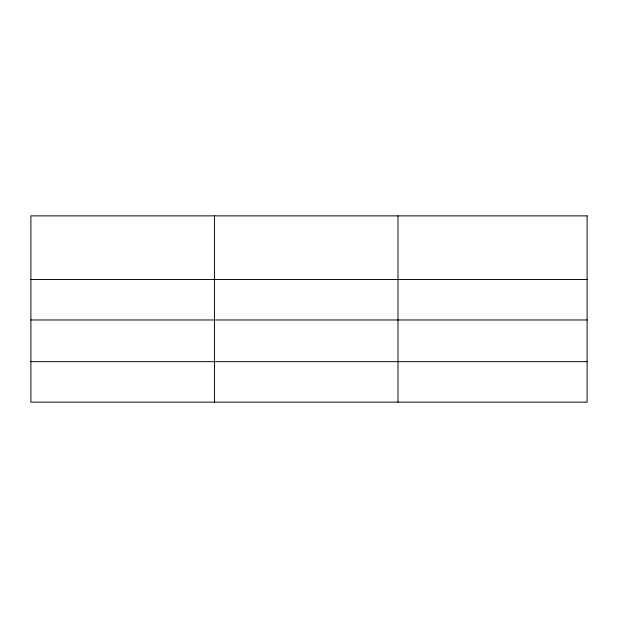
<?xml version="1.0" encoding="UTF-8"?>
<svg xmlns="http://www.w3.org/2000/svg" width="618" height="618" viewBox="0 0 618 618"><rect width="100%" height="100%" fill="white"/><g stroke="black" fill="none" stroke-linecap="round" stroke-linejoin="round"><path stroke-width="0.93" d="M30.9 279.498L587.1 279.498M30.9 319.969L587.1 319.969M30.9 361.661L587.1 361.661M397.992 215.867L397.992 402.133M214.446 215.867L214.446 402.133M587.1 215.867L30.9 215.867L30.9 402.133L587.1 402.133L587.1 215.867"/></g></svg>
